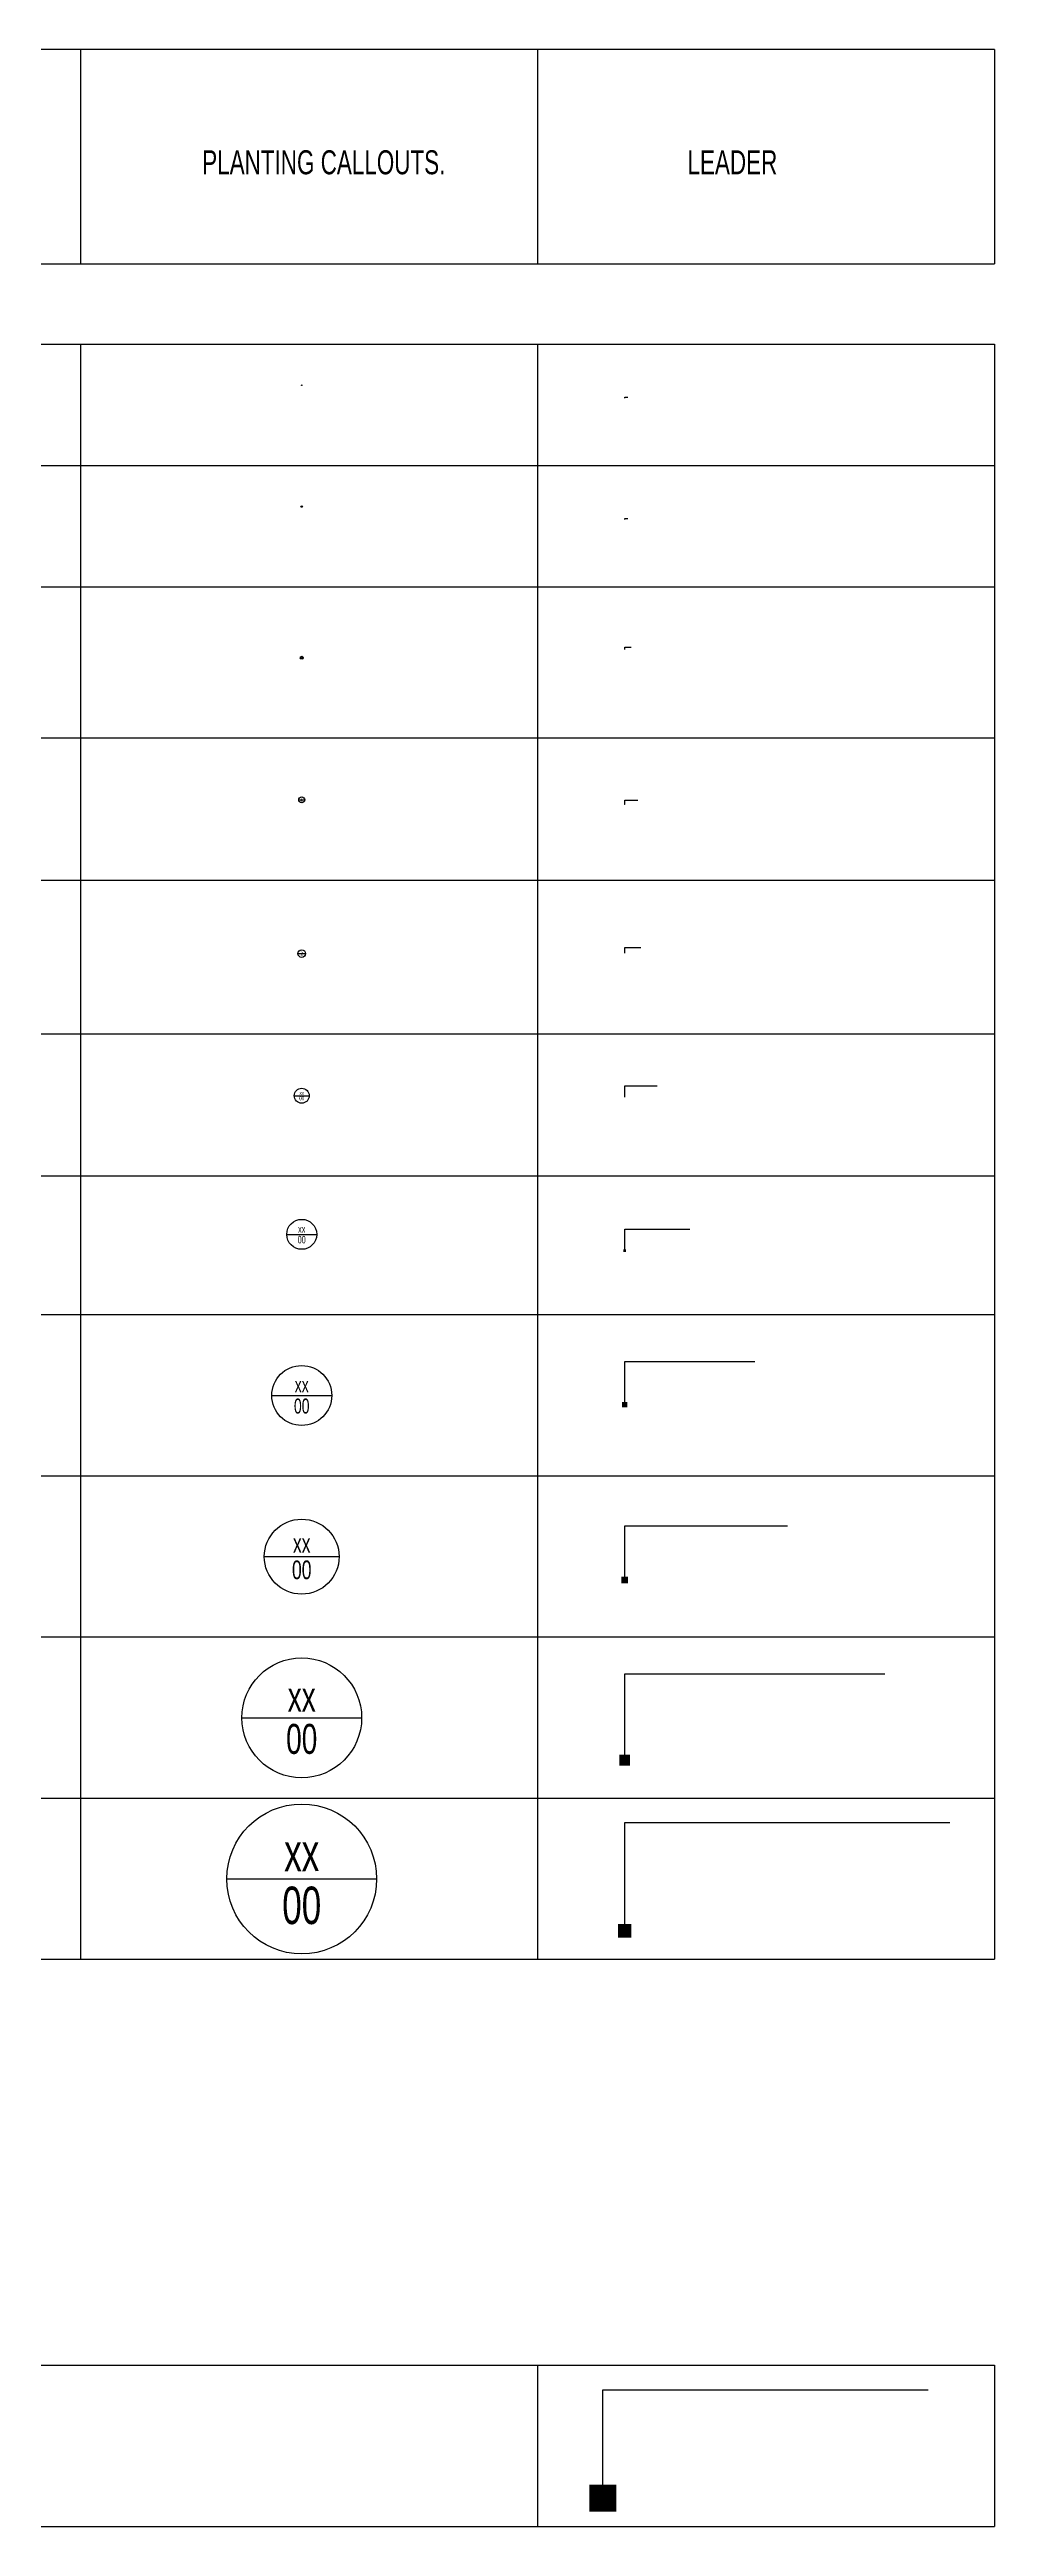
# Model space of a CAD drawing. Extents: x -1 to 478, y -15 to 369.
# Drawn here: x 446.7 to 478.3, y -15.4 to 67.3 of the extents above; entities that cross this region are included whole.
import ezdxf
from ezdxf.enums import TextEntityAlignment as Align

# ---------------------------------------------------------------- set-up
doc = ezdxf.new("R2010")
doc.units = 0
doc.header["$MEASUREMENT"] = 0
for name, color, linetype in [('LA-GNRL-Design Leader', 242, 'Continuous'), ('LA-GNRL-Design Text', 3, 'Continuous'), ('LA-GNRL-NOTES-Text-01', 183, 'Continuous'), ('LA-PLNT-GNRL-Callout Note', 161, 'Continuous')]:
    doc.layers.add(name, color=color, linetype=linetype)
doc.styles.get("Standard").update_dxf_attribs({"font": 'arial.ttf'})
doc.styles.add('TXT- (1)', font='gh-general font.shx', dxfattribs={"width": 0.8})
doc.styles.add('TXT- (design)', font='stylu.ttf', dxfattribs={"width": 0.7})
doc.styles.add('TXT- (dim)', font='gh-dimenion font.shx', dxfattribs={"width": 0.7})
doc.dimstyles.new('DIM (1-10)', dxfattribs={"dimtxt": 0.02, "dimasz": 0.006, "dimexe": 0.09, "dimexo": 0, "dimgap": 0.004, "dimtad": 1, "dimdec": 0, "dimlfac": 1000, "dimzin": 0, "dimdsep": 46, "dimtxsty": 'TXT- (dim)', "dimblk1": 'PR-B-LA-GN-DimTick', "dimblk2": 'PR-B-LA-GN-DimTick', "dimsah": 1, "dimcen": 0.004, "dimse1": 1, "dimse2": 1, "dimclrd": 256, "dimclre": 9, "dimclrt": 100, "dimazin": 0, "dimtfac": 1, "dimtdec": 0, "dimtofl": 0, "dimtmove": 2, "dimatfit": 3, "dimldrblk": 'PR-B-LA-GN-Leader-Arrow', "dimfxl": 0.09, "dimtolj": 1, "dimarcsym": 0})
doc.dimstyles.new('DIM (1-100)', dxfattribs={"dimtxt": 0.2, "dimasz": 0.06, "dimexe": 0.09, "dimexo": 0, "dimgap": 0.04, "dimtad": 1, "dimdec": 0, "dimlfac": 1000, "dimzin": 0, "dimdsep": 46, "dimtxsty": 'TXT- (dim)', "dimblk1": 'PR-B-LA-GN-DimTick', "dimblk2": 'PR-B-LA-GN-DimTick', "dimsah": 1, "dimcen": 0.04, "dimse1": 1, "dimse2": 1, "dimclrd": 256, "dimclre": 9, "dimclrt": 100, "dimazin": 0, "dimtfac": 1, "dimtdec": 0, "dimtofl": 0, "dimtmove": 2, "dimatfit": 3, "dimldrblk": 'PR-B-LA-GN-Leader-Arrow', "dimfxl": 0.09, "dimtolj": 1, "dimarcsym": 0})
doc.dimstyles.new('DIM (1-2)', dxfattribs={"dimtxt": 0.004, "dimasz": 0.0012, "dimexe": 0.09, "dimexo": 0, "dimgap": 0.0008, "dimtad": 1, "dimdec": 0, "dimlfac": 1000, "dimzin": 0, "dimdsep": 46, "dimtxsty": 'TXT- (dim)', "dimblk1": 'PR-B-LA-GN-DimTick', "dimblk2": 'PR-B-LA-GN-DimTick', "dimsah": 1, "dimcen": 0.0008, "dimse1": 1, "dimse2": 1, "dimclrd": 256, "dimclre": 9, "dimclrt": 100, "dimazin": 0, "dimtfac": 1, "dimtdec": 0, "dimtofl": 0, "dimtmove": 2, "dimatfit": 3, "dimldrblk": 'PR-B-LA-GN-Leader-Arrow', "dimfxl": 0.09, "dimtolj": 1, "dimarcsym": 0})
doc.dimstyles.new('DIM (1-20)', dxfattribs={"dimtxt": 0.04, "dimasz": 0.012, "dimexe": 0.09, "dimexo": 0, "dimgap": 0.008, "dimtad": 1, "dimdec": 0, "dimlfac": 1000, "dimzin": 0, "dimdsep": 46, "dimtxsty": 'TXT- (dim)', "dimblk1": 'PR-B-LA-GN-DimTick', "dimblk2": 'PR-B-LA-GN-DimTick', "dimsah": 1, "dimcen": 0.008, "dimse1": 1, "dimse2": 1, "dimclrd": 256, "dimclre": 9, "dimclrt": 100, "dimazin": 0, "dimtfac": 1, "dimtdec": 0, "dimtofl": 0, "dimtmove": 2, "dimatfit": 3, "dimldrblk": 'PR-B-LA-GN-Leader-Arrow', "dimfxl": 0.09, "dimtolj": 1, "dimarcsym": 0})
doc.dimstyles.new('DIM (1-200)', dxfattribs={"dimtxt": 0.4, "dimasz": 0.12, "dimexe": 0.09, "dimexo": 0, "dimgap": 0.08, "dimtad": 1, "dimdec": 0, "dimlfac": 1000, "dimzin": 0, "dimdsep": 46, "dimtxsty": 'TXT- (dim)', "dimblk1": 'PR-B-LA-GN-DimTick', "dimblk2": 'PR-B-LA-GN-DimTick', "dimsah": 1, "dimcen": 0.08, "dimse1": 1, "dimse2": 1, "dimclrd": 256, "dimclre": 9, "dimclrt": 100, "dimazin": 0, "dimtfac": 1, "dimtdec": 0, "dimtofl": 0, "dimtmove": 2, "dimatfit": 3, "dimldrblk": 'PR-B-LA-GN-Leader-Arrow', "dimfxl": 0.09, "dimtolj": 1, "dimarcsym": 0})
doc.dimstyles.new('DIM (1-25)', dxfattribs={"dimtxt": 0.05, "dimasz": 0.015, "dimexe": 0.09, "dimexo": 0, "dimgap": 0.01, "dimtad": 1, "dimdec": 0, "dimlfac": 1000, "dimzin": 0, "dimdsep": 46, "dimtxsty": 'TXT- (dim)', "dimblk1": 'PR-B-LA-GN-DimTick', "dimblk2": 'PR-B-LA-GN-DimTick', "dimsah": 1, "dimcen": 0.01, "dimse1": 1, "dimse2": 1, "dimclrd": 256, "dimclre": 9, "dimclrt": 100, "dimazin": 0, "dimtfac": 1, "dimtdec": 0, "dimtofl": 0, "dimtmove": 2, "dimatfit": 3, "dimldrblk": 'PR-B-LA-GN-Leader-Arrow', "dimfxl": 0.09, "dimtolj": 1, "dimarcsym": 0})
doc.dimstyles.new('DIM (1-250)', dxfattribs={"dimtxt": 0.5, "dimasz": 0.15, "dimexe": 0.09, "dimexo": 0, "dimgap": 0.1, "dimtad": 1, "dimdec": 0, "dimlfac": 1000, "dimzin": 0, "dimdsep": 46, "dimtxsty": 'TXT- (dim)', "dimblk1": 'PR-B-LA-GN-DimTick', "dimblk2": 'PR-B-LA-GN-DimTick', "dimsah": 1, "dimcen": 0.1, "dimse1": 1, "dimse2": 1, "dimclrd": 256, "dimclre": 9, "dimclrt": 100, "dimazin": 0, "dimtfac": 1, "dimtdec": 0, "dimtofl": 0, "dimtmove": 2, "dimatfit": 3, "dimldrblk": 'PR-B-LA-GN-Leader-Arrow', "dimfxl": 0.09, "dimtolj": 1, "dimarcsym": 0})
doc.dimstyles.new('DIM (1-400)', dxfattribs={"dimtxt": 0.8, "dimasz": 0.24, "dimexe": 0.09, "dimexo": 0, "dimgap": 0.16, "dimtad": 1, "dimdec": 0, "dimlfac": 1000, "dimzin": 0, "dimdsep": 46, "dimtxsty": 'TXT- (dim)', "dimblk1": 'PR-B-LA-GN-DimTick', "dimblk2": 'PR-B-LA-GN-DimTick', "dimsah": 1, "dimcen": 0.16, "dimse1": 1, "dimse2": 1, "dimclrd": 256, "dimclre": 9, "dimclrt": 100, "dimazin": 0, "dimtfac": 1, "dimtdec": 0, "dimtofl": 0, "dimtmove": 2, "dimatfit": 3, "dimldrblk": 'PR-B-LA-GN-Leader-Arrow', "dimfxl": 0.09, "dimtolj": 1, "dimarcsym": 0})
doc.dimstyles.new('DIM (1-5)', dxfattribs={"dimtxt": 0.01, "dimasz": 0.003, "dimexe": 0.09, "dimexo": 0, "dimgap": 0.002, "dimtad": 1, "dimdec": 0, "dimlfac": 1000, "dimzin": 0, "dimdsep": 46, "dimtxsty": 'TXT- (dim)', "dimblk1": 'PR-B-LA-GN-DimTick', "dimblk2": 'PR-B-LA-GN-DimTick', "dimsah": 1, "dimcen": 0.002, "dimse1": 1, "dimse2": 1, "dimclrd": 256, "dimclre": 9, "dimclrt": 100, "dimazin": 0, "dimtfac": 1, "dimtdec": 0, "dimtofl": 0, "dimtmove": 2, "dimatfit": 3, "dimldrblk": 'PR-B-LA-GN-Leader-Arrow', "dimfxl": 0.09, "dimtolj": 1, "dimarcsym": 0})
doc.dimstyles.new('DIM (1-50)', dxfattribs={"dimtxt": 0.1, "dimasz": 0.03, "dimexe": 0.09, "dimexo": 0, "dimgap": 0.02, "dimtad": 1, "dimdec": 0, "dimlfac": 1000, "dimzin": 0, "dimdsep": 46, "dimtxsty": 'TXT- (dim)', "dimblk1": 'PR-B-LA-GN-DimTick', "dimblk2": 'PR-B-LA-GN-DimTick', "dimsah": 1, "dimcen": 0.02, "dimse1": 1, "dimse2": 1, "dimclrd": 256, "dimclre": 9, "dimclrt": 100, "dimazin": 0, "dimtfac": 1, "dimtdec": 0, "dimtofl": 0, "dimtmove": 2, "dimatfit": 3, "dimldrblk": 'PR-B-LA-GN-Leader-Arrow', "dimfxl": 0.09, "dimtolj": 1, "dimarcsym": 0})
doc.dimstyles.new('DIM (1-500)', dxfattribs={"dimtxt": 1, "dimasz": 0.3, "dimexe": 0.09, "dimexo": 0, "dimgap": 0.2, "dimtad": 1, "dimdec": 0, "dimlfac": 1000, "dimzin": 0, "dimdsep": 46, "dimtxsty": 'TXT- (dim)', "dimblk1": 'PR-B-LA-GN-DimTick', "dimblk2": 'PR-B-LA-GN-DimTick', "dimsah": 1, "dimcen": 0.2, "dimse1": 1, "dimse2": 1, "dimclrd": 256, "dimclre": 9, "dimclrt": 100, "dimazin": 0, "dimtfac": 1, "dimtdec": 0, "dimtofl": 0, "dimtmove": 2, "dimatfit": 3, "dimldrblk": 'PR-B-LA-GN-Leader-Arrow', "dimfxl": 0.09, "dimtolj": 1, "dimarcsym": 0})
doc.dimstyles.new('DIM- (PAPERSPACE)', dxfattribs={"dimtxt": 2, "dimasz": 0.6, "dimexe": 0.09, "dimexo": 0, "dimgap": 0.4, "dimtad": 1, "dimdec": 0, "dimzin": 0, "dimdsep": 46, "dimtxsty": 'TXT- (dim)', "dimblk1": 'PR-B-LA-GN-DimTick', "dimblk2": 'PR-B-LA-GN-DimTick', "dimsah": 1, "dimcen": 0.4, "dimse1": 1, "dimse2": 1, "dimclrd": 256, "dimclre": 9, "dimclrt": 100, "dimazin": 0, "dimtfac": 1, "dimtdec": 0, "dimtofl": 0, "dimtmove": 2, "dimatfit": 3, "dimldrblk": 'PR-B-LA-GN-Leader-Arrow', "dimfxl": 0.09, "dimtolj": 1, "dimarcsym": 0})

# ---------------------------------------------------------------- blocks, each defined once
blk = doc.blocks.new('PR-B-LA-PL-Planting-Callout')
at = {"lineweight": 100}
blk.add_wipeout([(0.00256, -0.00431), (0.00378, -0.00329), (0.00451, -0.00218), (0.00492, -0.00094), (0.00501, 0), (0.00488, 0.00115), (0.0041, 0.00288), (0.00283, 0.00414), (0.00141, 0.00481), (-0.00013, 0.00501), (-0.00162, 0.00474), (-0.003, 0.00402), (-0.00392, 0.00312), (-0.0046, 0.002), (-0.00491, 0.00102), (-0.00501, 0), (-0.0049, -0.00106), (-0.00444, -0.00233), (-0.00378, -0.00329), (-0.00301, -0.00401), (-0.00197, -0.00461), (-0.00081, -0.00495), (0, -0.00501), (0.00138, -0.00482)], dxfattribs=at)
blk.add_lwpolyline([(-0.005, 0), (0.005, 0)])
blk.add_circle((0, 0), 0.005)
at = {"layer": 'LA-GNRL-Design Text', "style": 'TXT- (design)', "width": 0.7}
for tag, p in [('PLANTING-ABR.', (0, 0.00177)), ('AMOUNT', (0, -0.00176))]:
    blk.add_attdef(tag, text='', height=0.0025, rotation=0.0344, dxfattribs=at).set_placement(p, align=Align.MIDDLE_CENTER)
blk = doc.blocks.new('PR-B-LA-GN-DimTick')
at = {"color": 90}
for p, q in [((0, 2.25), (0, -2.25)), ((-2.25, 0), (2.25, 0))]:
    blk.add_line(p, q, dxfattribs=at)
at = {"const_width": 0.375}
blk.add_lwpolyline([(-1.05, -1.05), (1.05, 1.05)], dxfattribs=at)
blk = doc.blocks.new('PR-B-LA-GN-Leader-Arrow')
at = {"color": 0, "linetype": 'ByBlock', "lineweight": -2}
blk.add_line((-0.75, 0), (-1.5, 0), dxfattribs=at)
at = {"color": 0, "linetype": 'ByBlock'}
blk.add_solid([(-0.75, 0.75), (0.75, 0.75), (-0.75, -0.75), (0.75, -0.75)], dxfattribs=at)

msp = doc.modelspace()

# ---------------------------------------------------------------- linework, layer by layer
at = {"color": 220}
for p, q in [((478.2768, 67.2725), (3.3053, 67.2725)), ((3.3053, 60.1196), (478.2768, 60.1196))]:
    msp.add_line(p, q, dxfattribs=at)
for points in [[(447.7764, 67.2725), (447.7764, 60.1196)], [(463.0266, 67.2725), (463.0266, 60.1196)], [(478.2768, 67.2725), (478.2768, 60.1196)], [(3.3053, 57.4401), (478.2768, 57.4401)], [(447.7764, 57.4401), (447.7764, 3.5475)], [(463.0266, 57.4401), (463.0266, 3.5475)], [(478.2768, 57.4401), (478.2768, 3.5475)], [(3.3053, 53.3924), (478.2768, 53.3924)], [(3.3053, 49.3447), (478.2768, 49.3447)], [(3.3053, 44.2997), (478.2768, 44.2997)], [(3.3053, 39.5577), (478.2768, 39.5577)], [(3.3053, 34.4261), (478.2768, 34.4261)], [(3.3053, 29.6845), (478.2768, 29.6845)], [(3.3053, 25.0585), (478.2768, 25.0585)], [(3.3053, 19.6808), (478.2768, 19.6808)], [(3.3053, 14.303), (478.2768, 14.303)], [(3.3053, 8.9253), (478.2768, 8.9253)], [(3.3053, 3.5475), (478.2768, 3.5475)], [(3.3053, -10.0042), (478.2768, -10.0042)], [(463.0266, -10.0042), (463.0266, -15.382)], [(478.2768, -10.0042), (478.2768, -15.382)], [(3.3053, -15.382), (478.2768, -15.382)]]:
    msp.add_lwpolyline(points, dxfattribs=at)

# ---------------------------------------------------------------- block references
at = {"layer": 'LA-PLNT-GNRL-Callout Note'}
for p, xscale, yscale, zscale in [((455.158, 56.0697), 2, 2, 2), ((455.158, 46.977), 10, 10, 10), ((455.158, 42.235), 20, 20, 20), ((455.158, 37.1034), 25, 25, 25), ((455.158, 32.3618), 50, 50, 50), ((455.158, 27.7358), 100, 100, 100), ((455.158, 22.3581), 200, 200, 200), ((455.158, 16.9803), 250, 250, 250), ((455.158, 11.6026), 400, 400, 400)]:
    msp.add_blockref('PR-B-LA-PL-Planting-Callout', p, dxfattribs=dict(at, xscale=xscale, yscale=yscale, zscale=zscale)).add_auto_attribs({'AMOUNT': '00', 'PLANTING-ABR.': 'xx'})
ref = msp.add_blockref('PR-B-LA-PL-Planting-Callout', (455.158, 52.022), dxfattribs=dict(at, xscale=5, yscale=5, zscale=5))
ref.add_attrib('AMOUNT', '00', dxfattribs={"layer": 'LA-GNRL-Design Text', "height": 0.0125, "rotation": 0.034392, "style": 'TXT- (design)', "oblique": 360, "width": 0.7}).set_placement((455.1579, 52.0133), align=Align.MIDDLE_CENTER)
ref.add_attrib('PLANTING-ABR.', 'xx', dxfattribs={"layer": 'LA-GNRL-Design Text', "height": 0.0125, "rotation": 0.034392, "style": 'TXT- (design)', "oblique": 360, "width": 0.7}).set_placement((455.158, 52.0309), align=Align.MIDDLE_CENTER)

# ---------------------------------------------------------------- texts
at = {"layer": 'LA-GNRL-NOTES-Text-01', "style": 'TXT- (1)', "width": 0.7}
for s, p in [('PLANTING CALLOUTS.', (451.8375, 63.1102)), ('LEADER', (468.0325, 63.1102))]:
    msp.add_text(s, height=0.8, dxfattribs=at).set_placement(p)

# ---------------------------------------------------------------- leaders
at = {"layer": 'LA-GNRL-Design Leader'}
for points, dimstyle in [([(465.9371, 55.6348), (465.9371, 55.6709), (466.0457, 55.6709)], 'DIM (1-2)'), ([(465.9371, 51.5871), (465.9371, 51.6232), (466.0457, 51.6232)], 'DIM (1-5)'), ([(465.9371, 47.2555), (465.9371, 47.3277), (466.1542, 47.3277)], 'DIM (1-10)'), ([(465.9371, 42.077), (465.9371, 42.2213), (466.3713, 42.2213)], 'DIM (1-20)'), ([(465.9371, 37.1232), (465.9371, 37.3036), (466.4799, 37.3036)], 'DIM (1-25)'), ([(465.9371, 32.3305), (465.9371, 32.6914), (467.0226, 32.6914)], 'DIM (1-50)'), ([(465.9371, 27.1893), (465.9371, 27.9111), (468.1081, 27.9111)], 'DIM (1-100)'), ([(465.9371, 22.0522), (465.9371, 23.4957), (470.2791, 23.4957)], 'DIM (1-200)'), ([(465.9371, 16.201), (465.9371, 18.0054), (471.3646, 18.0054)], 'DIM (1-250)'), ([(465.9371, 10.1874), (465.9371, 13.0744), (474.6212, 13.0744)], 'DIM (1-400)'), ([(465.2086, -14.4337), (465.2086, -10.825), (476.0637, -10.825)], 'DIM- (PAPERSPACE)')]:
    msp.add_leader(points, dimstyle=dimstyle, dxfattribs=at)
msp.add_leader([(465.9371, 4.4958), (465.9371, 8.1046), (476.7922, 8.1046)], dimstyle='DIM (1-500)', override={"dimtxsty": 'Standard'}, dxfattribs=at)

# ---------------------------------------------------------------- next in the draw order: block references
at = {"layer": 'LA-PLNT-GNRL-Callout Note', "xscale": 500, "yscale": 500, "zscale": 500}
msp.add_blockref('PR-B-LA-PL-Planting-Callout', (455.158, 6.2248), dxfattribs=at).add_auto_attribs({'AMOUNT': '00', 'PLANTING-ABR.': 'xx'})

doc.saveas('drawing.dxf')
